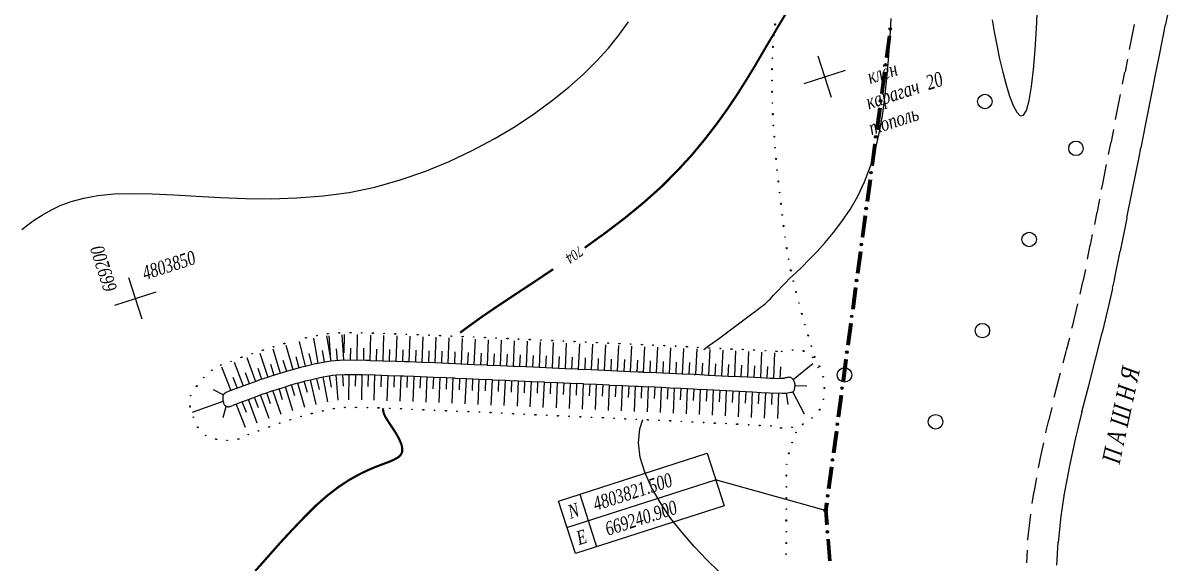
# Model space of a CAD drawing. Header units: millimetres. Extents: x 1353783 to 6492029790, y -7276956 to -512500.
# Drawn here: x 10019964 to 10035795, y -2839506 to -2832052 of the extents above; entities that cross this region are included whole.
import ezdxf

# ---------------------------------------------------------------- set-up
doc = ezdxf.new("R2010")
doc.units = ezdxf.units.MM
doc.linetypes.add('CONTI', pattern=[0])
doc.layers.get('0').update_dxf_attribs({"lineweight": 5})
for name, color, linetype in [('GOR_BUNKNOWN', 212, 'CONTI'), ('GORIZUNKNOWN', 32, 'CONTI'), ('NAD_MРАСТЕНИ', 94, 'CONTI'), ('NAD_MРЕЛЬЕФ', 7, 'CONTI'), ('PI_DTГРАНИЦЫ', 10, 'CONTI'), ('SETKR', 7, 'CONTI'), ('SIT_LГРАНИЦЫ', 10, 'CONTI'), ('SIT_LДОРОГИ', 250, 'CONTI'), ('SIT_LРЕЛЬЕФ', 7, 'CONTI'), ('ZAPSKРАСТЕНИ', 94, 'CONTI'), ('ГРАНИЦЫ', 7, 'CONTI'), ('РЕЛЬЕФ', 7, 'CONTI')]:
    doc.layers.add(name, color=color, linetype=linetype)
doc.styles.add('SHRFT', font='', dxfattribs={"width": 0.75})
doc.styles.get('SHRFT').set_extended_font_data('Times New Roman Cyr', italic=True)

# ---------------------------------------------------------------- blocks, each defined once
blk = doc.blocks.new('BL_333')
at = {"color": 0}
for p, q in [((0, -3), (0, 3)), ((-3, 0), (3, 0))]:
    blk.add_line(p, q, dxfattribs=at)
blk = doc.blocks.new('BL_2004')
at = {"color": 0}
blk.add_circle((0, 0), 1, dxfattribs=at)
blk = doc.blocks.new('оо')
at = {"layer": 'GOR_BUNKNOWN', "color": 9, "true_color": 0xc7c8ca, "const_width": 0.15}
for points in [[(223055.323, -3431812.502), (223056.683, -3431811.802), (223057.973, -3431811.072), (223059.163, -3431810.312), (223060.283, -3431809.542), (223061.313, -3431808.782), (223062.263, -3431808.032), (223063.123, -3431807.312), (223063.893, -3431806.652), (223064.573, -3431806.042), (223065.163, -3431805.512), (223067.503, -3431803.452)], [(223048.993, -3431814.892), (223050.623, -3431814.362), (223052.243, -3431813.792), (223053.813, -3431813.172), (223055.323, -3431812.502)], [(223040.663, -3431817.292), (223041.973, -3431816.902), (223043.393, -3431816.502), (223044.903, -3431816.082), (223046.473, -3431815.632)], [(223039.014, -3431817.838), (223039.523, -3431817.662), (223040.663, -3431817.292)], [(223020.503, -3431829.172), (223021.603, -3431828.522), (223022.713, -3431827.862), (223023.813, -3431827.242), (223024.883, -3431826.662), (223025.903, -3431826.142), (223026.873, -3431825.722), (223027.773, -3431825.402), (223028.603, -3431825.172), (223029.353, -3431825.022), (223030.033, -3431824.922), (223030.633, -3431824.872), (223031.163, -3431824.842), (223031.623, -3431824.822), (223032.003, -3431824.782), (223032.303, -3431824.722), (223032.523, -3431824.612), (223032.683, -3431824.452), (223032.763, -3431824.222), (223032.793, -3431823.962), (223032.773, -3431823.672), (223032.723, -3431823.352), (223032.653, -3431823.022), (223032.563, -3431822.692), (223032.473, -3431822.382), (223032.393, -3431822.082), (223032.323, -3431821.822), (223032.293, -3431821.592), (223032.293, -3431821.402), (223032.323, -3431821.242), (223032.353, -3431821.173)]]:
    blk.add_lwpolyline(points, dxfattribs=at)
at = {"layer": 'GORIZUNKNOWN', "color": 9, "true_color": 0xc7c8ca}
for points in [[(223012.363, -3431801.792), (223012.863, -3431801.622), (223013.413, -3431801.442), (223014.013, -3431801.282), (223014.673, -3431801.142), (223015.403, -3431801.042), (223016.213, -3431801.012), (223017.103, -3431801.042), (223018.093, -3431801.172), (223019.183, -3431801.412), (223020.383, -3431801.762), (223021.683, -3431802.212), (223023.083, -3431802.742), (223024.553, -3431803.312), (223026.103, -3431803.902), (223027.723, -3431804.482), (223029.403, -3431805.042), (223031.123, -3431805.542), (223032.883, -3431805.962), (223034.673, -3431806.282), (223036.483, -3431806.472), (223038.293, -3431806.542), (223040.103, -3431806.502), (223041.893, -3431806.362), (223043.643, -3431806.122), (223045.333, -3431805.812), (223046.973, -3431805.442), (223048.523, -3431805.002), (223049.993, -3431804.522), (223051.343, -3431804.002), (223052.583, -3431803.452), (223053.723, -3431802.872), (223054.763, -3431802.272), (223055.733, -3431801.642), (223056.643, -3431800.972)], [(223054.675, -3431824.083), (223055.063, -3431823.952), (223055.773, -3431823.732), (223058.483, -3431822.792), (223058.593, -3431822.752), (223058.723, -3431822.712), (223058.853, -3431822.672), (223058.993, -3431822.622), (223059.133, -3431822.582), (223059.273, -3431822.532), (223059.423, -3431822.472), (223059.563, -3431822.422), (223059.703, -3431822.362), (223059.843, -3431822.302), (223059.973, -3431822.242), (223060.103, -3431822.172), (223060.243, -3431822.092), (223060.403, -3431822.002), (223060.603, -3431821.892), (223060.833, -3431821.762), (223061.113, -3431821.612), (223061.443, -3431821.442), (223061.843, -3431821.232), (223062.323, -3431821.002), (223062.883, -3431820.722), (223063.513, -3431820.412), (223064.193, -3431820.052), (223064.923, -3431819.632), (223065.683, -3431819.152), (223066.463, -3431818.602), (223067.253, -3431817.972), (223068.033, -3431817.262), (223068.783, -3431816.462), (223069.513, -3431815.572), (223070.193, -3431814.582), (223070.823, -3431813.502), (223071.423, -3431812.362), (223071.983, -3431811.162), (223072.523, -3431809.942), (223073.033, -3431808.712), (223073.523, -3431807.492), (223073.993, -3431806.292)], [(223080.943, -3431815.192), (223081.333, -3431814.612), (223081.783, -3431813.742), (223082.273, -3431812.652), (223082.793, -3431811.392), (223083.323, -3431810.032), (223083.843, -3431808.612)], [(223080.593, -3431808.512), (223080.473, -3431809.362), (223080.363, -3431810.282), (223080.263, -3431811.232), (223080.183, -3431812.192), (223080.143, -3431813.092), (223080.133, -3431813.912), (223080.173, -3431814.602), (223080.263, -3431815.112), (223080.423, -3431815.412), (223080.643, -3431815.452), (223080.943, -3431815.192)], [(223051.003, -3431839.032), (223050.443, -3431837.972), (223049.893, -3431836.842), (223049.383, -3431835.662), (223048.943, -3431834.462), (223048.583, -3431833.252), (223048.323, -3431832.062), (223048.203, -3431830.912), (223048.223, -3431829.832), (223048.423, -3431828.842), (223048.803, -3431827.952), (223049.182, -3431827.405)]]:
    blk.add_lwpolyline(points, dxfattribs=at)
at = {"layer": 'PI_DTГРАНИЦЫ', "color": 9, "true_color": 0xc7c8ca}
blk.add_circle((223059.293, -3431837.232), 0.125, dxfattribs=at)
blk.add_point((223059.293, -3431837.232), dxfattribs=at)
at = {"layer": 'SIT_LГРАНИЦЫ', "color": 9, "true_color": 0xc7c8ca}
for p, q in [((223073.413, -3431807.382), (223072.763, -3431808.742)), ((223073.453, -3431807.402), (223072.803, -3431808.752)), ((223073.493, -3431807.422), (223072.843, -3431808.772)), ((223073.533, -3431807.442), (223072.893, -3431808.792)), ((223073.573, -3431807.462), (223072.933, -3431808.812)), ((223072.333, -3431809.642), (223071.693, -3431810.992)), ((223072.373, -3431809.662), (223071.733, -3431811.012)), ((223072.413, -3431809.682), (223071.773, -3431811.032)), ((223072.463, -3431809.702), (223071.813, -3431811.052)), ((223072.503, -3431809.722), (223071.853, -3431811.072)), ((223071.263, -3431811.902), (223070.613, -3431813.262)), ((223071.303, -3431811.922), (223070.653, -3431813.272)), ((223071.343, -3431811.942), (223070.693, -3431813.292)), ((223071.383, -3431811.962), (223070.743, -3431813.312)), ((223071.423, -3431811.982), (223070.783, -3431813.332)), ((223070.183, -3431814.162), (223069.543, -3431815.512)), ((223070.223, -3431814.182), (223069.583, -3431815.532)), ((223070.263, -3431814.202), (223069.623, -3431815.552)), ((223070.313, -3431814.222), (223069.663, -3431815.572)), ((223070.353, -3431814.242), (223069.703, -3431815.592)), ((223069.113, -3431816.412), (223068.463, -3431817.772)), ((223069.153, -3431816.432), (223068.503, -3431817.782)), ((223069.193, -3431816.452), (223068.543, -3431817.802)), ((223069.233, -3431816.472), (223068.593, -3431817.822)), ((223069.273, -3431816.492), (223068.633, -3431817.842)), ((223068.033, -3431818.672), (223067.393, -3431820.022)), ((223068.073, -3431818.692), (223067.433, -3431820.042)), ((223068.113, -3431818.712), (223067.473, -3431820.062)), ((223068.163, -3431818.732), (223067.513, -3431820.082)), ((223068.203, -3431818.752), (223067.553, -3431820.102)), ((223066.963, -3431820.932), (223066.313, -3431822.292)), ((223067.003, -3431820.952), (223066.353, -3431822.302)), ((223067.043, -3431820.972), (223066.393, -3431822.322)), ((223067.083, -3431820.992), (223066.443, -3431822.342)), ((223067.123, -3431821.012), (223066.483, -3431822.362)), ((223065.883, -3431823.192), (223065.243, -3431824.542)), ((223065.923, -3431823.212), (223065.283, -3431824.562)), ((223065.963, -3431823.232), (223065.323, -3431824.582)), ((223066.013, -3431823.252), (223065.363, -3431824.602)), ((223066.053, -3431823.272), (223065.403, -3431824.622)), ((223064.813, -3431825.442), (223064.163, -3431826.802)), ((223064.853, -3431825.462), (223064.203, -3431826.812)), ((223064.893, -3431825.482), (223064.243, -3431826.832)), ((223064.933, -3431825.502), (223064.293, -3431826.852)), ((223064.973, -3431825.522), (223064.333, -3431826.872)), ((223063.733, -3431827.702), (223063.093, -3431829.052)), ((223063.773, -3431827.722), (223063.133, -3431829.072)), ((223063.813, -3431827.742), (223063.173, -3431829.092)), ((223063.863, -3431827.762), (223063.213, -3431829.112)), ((223063.903, -3431827.782), (223063.253, -3431829.132)), ((223062.663, -3431829.962), (223062.013, -3431831.322)), ((223062.703, -3431829.982), (223062.053, -3431831.332)), ((223062.743, -3431830.002), (223062.093, -3431831.352)), ((223062.783, -3431830.022), (223062.143, -3431831.372)), ((223062.823, -3431830.042), (223062.183, -3431831.392)), ((223061.583, -3431832.222), (223060.943, -3431833.572)), ((223061.623, -3431832.242), (223060.983, -3431833.592)), ((223061.663, -3431832.262), (223061.023, -3431833.612)), ((223061.713, -3431832.282), (223061.063, -3431833.632)), ((223061.753, -3431832.302), (223061.103, -3431833.652)), ((223060.513, -3431834.472), (223059.863, -3431835.832)), ((223060.553, -3431834.492), (223059.903, -3431835.842)), ((223060.593, -3431834.512), (223059.943, -3431835.862)), ((223060.633, -3431834.532), (223059.993, -3431835.882)), ((223060.673, -3431834.552), (223060.033, -3431835.902)), ((223059.433, -3431836.732), (223059.213, -3431837.202)), ((223059.213, -3431837.202), (223058.983, -3431838.172)), ((223059.253, -3431837.222), (223059.023, -3431838.182)), ((223059.293, -3431837.232), (223059.063, -3431838.192)), ((223059.343, -3431837.252), (223059.113, -3431838.202)), ((223059.383, -3431837.262), (223059.153, -3431838.212)), ((223059.473, -3431836.752), (223059.253, -3431837.222)), ((223059.513, -3431836.772), (223059.293, -3431837.232)), ((223059.563, -3431836.792), (223059.343, -3431837.252)), ((223059.603, -3431836.812), (223059.383, -3431837.262)), ((223058.753, -3431839.152), (223058.413, -3431840.612)), ((223058.803, -3431839.162), (223058.453, -3431840.622)), ((223058.843, -3431839.172), (223058.493, -3431840.632)), ((223058.883, -3431839.182), (223058.543, -3431840.642)), ((223058.933, -3431839.192), (223058.583, -3431840.652))]:
    blk.add_line(p, q, dxfattribs=at)
for centre, radius in [((223073.703, -3431806.972), 0.09), ((223073.703, -3431806.972), 0.04), ((223072.633, -3431809.232), 0.09), ((223072.633, -3431809.232), 0.04), ((223071.553, -3431811.482), 0.09), ((223071.553, -3431811.482), 0.04), ((223070.483, -3431813.752), 0.09), ((223070.483, -3431813.752), 0.04), ((223069.403, -3431816.002), 0.09), ((223069.403, -3431816.002), 0.04), ((223068.333, -3431818.262), 0.09), ((223068.333, -3431818.262), 0.04), ((223067.253, -3431820.512), 0.09), ((223067.253, -3431820.512), 0.04), ((223066.183, -3431822.782), 0.09), ((223066.183, -3431822.782), 0.04), ((223065.103, -3431825.032), 0.09), ((223065.103, -3431825.032), 0.04), ((223064.033, -3431827.292), 0.09), ((223064.033, -3431827.292), 0.04), ((223062.953, -3431829.542), 0.09), ((223062.953, -3431829.542), 0.04), ((223061.883, -3431831.812), 0.09), ((223061.883, -3431831.812), 0.04), ((223060.803, -3431834.062), 0.09), ((223060.803, -3431834.062), 0.04), ((223059.733, -3431836.322), 0.09), ((223059.733, -3431836.322), 0.04), ((223058.953, -3431838.682), 0.09), ((223058.953, -3431838.682), 0.04)]:
    blk.add_circle(centre, radius, dxfattribs=at)
at = {"layer": 'SIT_LДОРОГИ', "color": 9, "true_color": 0xc7c8ca}
for p, q in [((223089.003, -3431813.362), (223089.863, -3431811.832)), ((223091.913, -3431812.492), (223092.473, -3431811.492)), ((223090.783, -3431814.482), (223091.903, -3431812.492)), ((223088.663, -3431813.972), (223088.233, -3431814.742)), ((223090.073, -3431815.762), (223090.783, -3431814.482)), ((223087.813, -3431815.512), (223088.223, -3431814.752)), ((223086.663, -3431817.572), (223087.463, -3431816.132)), ((223089.643, -3431816.532), (223090.063, -3431815.782)), ((223088.503, -3431818.592), (223089.653, -3431816.532)), ((223086.613, -3431817.672), (223086.663, -3431817.572)), ((223086.273, -3431818.282), (223085.843, -3431819.052)), ((223085.523, -3431819.632), (223085.833, -3431819.062)), ((223087.693, -3431820.072), (223088.503, -3431818.602)), ((223085.403, -3431819.832), (223085.513, -3431819.632)), ((223087.363, -3431820.652), (223087.673, -3431820.082)), ((223084.403, -3431821.632), (223085.063, -3431820.442)), ((223086.243, -3431822.652), (223087.363, -3431820.652)), ((223084.213, -3431821.972), (223084.403, -3431821.632)), ((223083.873, -3431822.582), (223083.443, -3431823.352)), ((223085.283, -3431824.372), (223086.243, -3431822.652)), ((223083.023, -3431824.132), (223083.333, -3431823.572)), ((223083.333, -3431823.572), (223083.443, -3431823.372)), ((223082.303, -3431825.402), (223082.673, -3431824.742)), ((223084.143, -3431826.432), (223085.173, -3431824.602)), ((223085.173, -3431824.602), (223085.283, -3431824.392)), ((223081.813, -3431826.262), (223082.293, -3431825.392)), ((223083.173, -3431828.132), (223084.133, -3431826.422)), ((223081.353, -3431827.092), (223081.043, -3431827.632)), ((223081.463, -3431826.882), (223081.353, -3431827.082)), ((223080.593, -3431828.402), (223081.033, -3431827.642)), ((223082.223, -3431829.772), (223082.853, -3431828.712)), ((223082.853, -3431828.692), (223083.183, -3431828.132)), ((223079.453, -3431830.282), (223080.243, -3431828.982)), ((223079.333, -3431830.472), (223079.453, -3431830.282)), ((223081.243, -3431831.392), (223082.223, -3431829.772)), ((223078.963, -3431831.072), (223078.493, -3431831.812)), ((223078.023, -3431832.552), (223078.453, -3431831.872)), ((223078.453, -3431831.872), (223078.483, -3431831.822)), ((223080.283, -3431832.932), (223081.243, -3431831.382)), ((223076.713, -3431834.632), (223077.453, -3431833.462)), ((223077.453, -3431833.462), (223077.653, -3431833.152)), ((223079.233, -3431834.582), (223080.233, -3431832.992)), ((223080.233, -3431832.992), (223080.273, -3431832.932)), ((223078.233, -3431836.162), (223079.233, -3431834.582)), ((223076.343, -3431835.252), (223075.883, -3431836.002)), ((223075.413, -3431836.782), (223075.473, -3431836.672)), ((223075.473, -3431836.672), (223075.873, -3431836.012)), ((223077.683, -3431837.092), (223078.243, -3431836.172)), ((223074.523, -3431838.312), (223075.063, -3431837.392)), ((223077.283, -3431837.752), (223077.673, -3431837.112)), ((223074.183, -3431838.932), (223074.523, -3431838.312)), ((223076.353, -3431839.352), (223077.283, -3431837.752)), ((223073.853, -3431839.542), (223073.603, -3431839.982)), ((223075.473, -3431840.962), (223076.353, -3431839.352)), ((223073.023, -3431841.152), (223073.413, -3431840.372)), ((223073.603, -3431839.982), (223073.413, -3431840.362)), ((223074.663, -3431842.592), (223075.293, -3431841.312)), ((223075.303, -3431841.292), (223075.473, -3431840.962)), ((223071.983, -3431843.422), (223072.703, -3431841.822)), ((223073.923, -3431844.252), (223074.663, -3431842.592)), ((223071.963, -3431843.452), (223071.973, -3431843.422)), ((223071.703, -3431844.102), (223071.383, -3431844.922)), ((223073.333, -3431845.702), (223073.913, -3431844.242))]:
    blk.add_line(p, q, dxfattribs=at)
at = {"layer": 'SIT_LРЕЛЬЕФ', "color": 9, "true_color": 0xc7c8ca}
for p, q in [((223022.603, -3431815.042), (223022.723, -3431816.792)), ((223023.543, -3431815.002), (223023.623, -3431816.752)), ((223024.463, -3431814.962), (223024.523, -3431816.712)), ((223025.403, -3431814.942), (223025.423, -3431816.692)), ((223026.343, -3431814.952), (223026.323, -3431816.702)), ((223027.283, -3431814.972), (223027.223, -3431816.722)), ((223028.243, -3431815.022), (223028.113, -3431816.762)), ((223029.263, -3431815.102), (223029.013, -3431816.832)), ((223030.153, -3431815.232), (223029.903, -3431816.962)), ((223030.313, -3431815.262), (223029.993, -3431816.572)), ((223023.133, -3431815.972), (223023.173, -3431816.772)), ((223024.043, -3431815.922), (223024.073, -3431816.722)), ((223024.963, -3431815.902), (223024.973, -3431816.702)), ((223025.883, -3431815.892), (223025.873, -3431816.692)), ((223026.783, -3431815.902), (223026.773, -3431816.702)), ((223027.703, -3431815.942), (223027.673, -3431816.742)), ((223028.623, -3431816.002), (223028.563, -3431816.792)), ((223029.573, -3431816.102), (223029.463, -3431816.892)), ((223031.183, -3431815.472), (223030.773, -3431817.172)), ((223031.343, -3431815.502), (223030.933, -3431816.712)), ((223032.203, -3431815.782), (223031.643, -3431817.442)), ((223033.073, -3431816.102), (223032.483, -3431817.752)), ((223021.573, -3431816.352), (223022.133, -3431816.922)), ((223022.103, -3431816.952), (223022.073, -3431816.992)), ((223022.133, -3431816.922), (223022.103, -3431816.952)), ((223022.183, -3431816.892), (223022.133, -3431816.922)), ((223022.233, -3431816.862), (223022.183, -3431816.892)), ((223022.293, -3431816.842), (223022.233, -3431816.862)), ((223022.353, -3431816.832), (223022.293, -3431816.842)), ((223022.413, -3431816.812), (223022.353, -3431816.832)), ((223022.463, -3431816.802), (223022.413, -3431816.812)), ((223022.513, -3431816.802), (223022.463, -3431816.802)), ((223022.723, -3431816.792), (223022.513, -3431816.802)), ((223022.723, -3431816.792), (223022.873, -3431816.782)), ((223022.873, -3431816.782), (223023.313, -3431816.762)), ((223023.313, -3431816.762), (223023.623, -3431816.752)), ((223023.623, -3431816.752), (223023.963, -3431816.732)), ((223023.963, -3431816.732), (223024.523, -3431816.712)), ((223024.523, -3431816.712), (223024.803, -3431816.702)), ((223024.803, -3431816.702), (223025.423, -3431816.692)), ((223025.423, -3431816.692), (223025.763, -3431816.692)), ((223025.763, -3431816.692), (223026.323, -3431816.702)), ((223026.323, -3431816.702), (223026.803, -3431816.712)), ((223026.803, -3431816.702), (223027.223, -3431816.712)), ((223027.223, -3431816.722), (223027.883, -3431816.742)), ((223027.883, -3431816.742), (223028.123, -3431816.762)), ((223028.113, -3431816.762), (223028.933, -3431816.822)), ((223028.933, -3431816.832), (223029.013, -3431816.842)), ((223029.013, -3431816.832), (223029.903, -3431816.962)), ((223029.903, -3431816.962), (223029.923, -3431816.962)), ((223029.923, -3431816.962), (223030.783, -3431817.172)), ((223030.523, -3431816.292), (223030.343, -3431817.062)), ((223031.463, -3431816.542), (223031.213, -3431817.302)), ((223032.323, -3431816.822), (223032.073, -3431817.582)), ((223033.923, -3431816.402), (223033.333, -3431818.052)), ((223034.773, -3431816.712), (223034.183, -3431818.362)), ((223019.733, -3431817.404), (223021.993, -3431817.342)), ((223021.643, -3431818.412), (223022.083, -3431817.742)), ((223021.973, -3431817.402), (223021.963, -3431817.462)), ((223021.963, -3431817.462), (223021.963, -3431817.522)), ((223021.963, -3431817.522), (223021.963, -3431817.552)), ((223021.963, -3431817.552), (223021.973, -3431817.582)), ((223021.973, -3431817.582), (223021.983, -3431817.612)), ((223021.993, -3431817.252), (223021.983, -3431817.342)), ((223021.993, -3431817.342), (223021.983, -3431817.402)), ((223021.983, -3431817.612), (223022.003, -3431817.642)), ((223022.013, -3431817.182), (223021.993, -3431817.252)), ((223022.003, -3431817.642), (223022.023, -3431817.672)), ((223022.033, -3431817.112), (223022.013, -3431817.182)), ((223022.023, -3431817.672), (223022.043, -3431817.702)), ((223022.053, -3431817.042), (223022.033, -3431817.112)), ((223022.043, -3431817.702), (223022.073, -3431817.732)), ((223022.073, -3431816.992), (223022.053, -3431817.042)), ((223022.073, -3431817.732), (223022.103, -3431817.752)), ((223022.103, -3431817.752), (223022.133, -3431817.772)), ((223023.353, -3431817.762), (223023.683, -3431817.752)), ((223023.683, -3431817.752), (223024.003, -3431817.742)), ((223023.763, -3431819.502), (223023.683, -3431817.752)), ((223024.003, -3431817.732), (223024.583, -3431817.712)), ((223024.163, -3431818.522), (223024.133, -3431817.722)), ((223024.583, -3431817.702), (223024.823, -3431817.692)), ((223024.643, -3431819.452), (223024.583, -3431817.702)), ((223024.823, -3431817.702), (223025.483, -3431817.692)), ((223025.043, -3431818.502), (223025.033, -3431817.702)), ((223025.483, -3431817.692), (223025.763, -3431817.692)), ((223025.503, -3431819.442), (223025.483, -3431817.692)), ((223025.763, -3431817.692), (223026.383, -3431817.702)), ((223025.923, -3431818.492), (223025.933, -3431817.692)), ((223026.363, -3431819.452), (223026.383, -3431817.702)), ((223026.383, -3431817.702), (223026.783, -3431817.702)), ((223026.783, -3431817.692), (223027.283, -3431817.712)), ((223026.803, -3431818.502), (223026.833, -3431817.702)), ((223027.213, -3431819.472), (223027.283, -3431817.722)), ((223027.283, -3431817.722), (223027.823, -3431817.742)), ((223027.703, -3431818.542), (223027.733, -3431817.742)), ((223027.823, -3431817.742), (223028.183, -3431817.772)), ((223030.773, -3431817.172), (223030.803, -3431817.182)), ((223030.803, -3431817.172), (223031.633, -3431817.452)), ((223031.643, -3431817.442), (223032.233, -3431817.642)), ((223032.233, -3431817.652), (223032.493, -3431817.742)), ((223032.483, -3431817.752), (223033.333, -3431818.052)), ((223033.173, -3431817.152), (223032.903, -3431817.902)), ((223034.023, -3431817.452), (223033.753, -3431818.202)), ((223035.633, -3431817.012), (223035.033, -3431818.652)), ((223036.473, -3431817.322), (223035.873, -3431818.962)), ((223037.323, -3431817.632), (223036.723, -3431819.272)), ((223022.133, -3431817.772), (223022.163, -3431817.792)), ((223022.163, -3431817.792), (223022.193, -3431817.802)), ((223022.193, -3431817.802), (223022.223, -3431817.812)), ((223022.223, -3431817.812), (223022.273, -3431817.812)), ((223022.273, -3431817.812), (223022.333, -3431817.822)), ((223022.333, -3431817.822), (223022.393, -3431817.822)), ((223022.393, -3431817.822), (223022.453, -3431817.812)), ((223022.453, -3431817.812), (223022.513, -3431817.812)), ((223022.523, -3431817.812), (223022.563, -3431817.812)), ((223022.563, -3431817.812), (223022.603, -3431817.802)), ((223022.603, -3431817.802), (223022.633, -3431817.802)), ((223022.633, -3431817.802), (223022.933, -3431817.782)), ((223022.903, -3431819.542), (223022.783, -3431817.792)), ((223022.933, -3431817.782), (223023.353, -3431817.762)), ((223023.273, -3431818.572), (223023.233, -3431817.772)), ((223028.033, -3431819.512), (223028.173, -3431817.772)), ((223028.173, -3431817.772), (223028.833, -3431817.822)), ((223028.563, -3431818.602), (223028.623, -3431817.812)), ((223028.833, -3431817.822), (223029.073, -3431817.852)), ((223028.843, -3431819.582), (223029.073, -3431817.852)), ((223029.073, -3431817.852), (223029.743, -3431817.942)), ((223029.413, -3431818.702), (223029.523, -3431817.912)), ((223029.563, -3431819.702), (223029.973, -3431818.002)), ((223029.743, -3431817.942), (223029.963, -3431817.992)), ((223029.973, -3431818.002), (223030.523, -3431818.132)), ((223030.223, -3431818.882), (223030.413, -3431818.112)), ((223030.283, -3431819.902), (223030.833, -3431818.242)), ((223030.523, -3431818.132), (223030.823, -3431818.232)), ((223030.833, -3431818.242), (223031.683, -3431818.522)), ((223031.013, -3431819.142), (223031.263, -3431818.382)), ((223031.133, -3431820.182), (223031.683, -3431818.522)), ((223031.683, -3431818.522), (223031.913, -3431818.602)), ((223033.333, -3431818.052), (223034.183, -3431818.352)), ((223034.183, -3431818.362), (223034.743, -3431818.562)), ((223034.873, -3431817.762), (223034.603, -3431818.512)), ((223035.733, -3431818.052), (223035.453, -3431818.812)), ((223036.573, -3431818.362), (223036.293, -3431819.122)), ((223038.163, -3431817.942), (223037.563, -3431819.582)), ((223039.023, -3431818.262), (223038.413, -3431819.902)), ((223031.833, -3431819.422), (223032.103, -3431818.662)), ((223031.913, -3431818.592), (223032.533, -3431818.822)), ((223031.933, -3431820.462), (223032.523, -3431818.812)), ((223032.523, -3431818.812), (223033.373, -3431819.122)), ((223032.673, -3431819.722), (223032.943, -3431818.962)), ((223032.783, -3431820.772), (223033.373, -3431819.122)), ((223033.373, -3431819.122), (223034.223, -3431819.432)), ((223033.523, -3431820.032), (223033.793, -3431819.272)), ((223034.743, -3431818.552), (223035.023, -3431818.652)), ((223035.033, -3431818.652), (223035.873, -3431818.962)), ((223035.873, -3431818.962), (223036.713, -3431819.272)), ((223036.723, -3431819.272), (223037.563, -3431819.582)), ((223037.423, -3431818.672), (223037.143, -3431819.432)), ((223038.263, -3431818.982), (223037.983, -3431819.742)), ((223039.113, -3431819.312), (223038.833, -3431820.062)), ((223039.863, -3431818.572), (223039.253, -3431820.212)), ((223040.713, -3431818.892), (223040.103, -3431820.532)), ((223041.553, -3431819.202), (223040.943, -3431820.842)), ((223033.633, -3431821.072), (223034.223, -3431819.422)), ((223034.223, -3431819.422), (223034.403, -3431819.492)), ((223034.373, -3431820.332), (223034.643, -3431819.582)), ((223034.403, -3431819.492), (223035.063, -3431819.732)), ((223034.473, -3431821.372), (223035.073, -3431819.732)), ((223035.073, -3431819.732), (223035.913, -3431820.042)), ((223035.223, -3431820.642), (223035.493, -3431819.892)), ((223035.313, -3431821.682), (223035.913, -3431820.042)), ((223035.913, -3431820.042), (223036.753, -3431820.352)), ((223037.563, -3431819.582), (223038.063, -3431819.772)), ((223038.063, -3431819.772), (223038.403, -3431819.902)), ((223038.413, -3431819.902), (223039.253, -3431820.212)), ((223039.953, -3431819.622), (223039.673, -3431820.372)), ((223040.803, -3431819.942), (223040.523, -3431820.692)), ((223042.403, -3431819.512), (223041.793, -3431821.152)), ((223043.243, -3431819.822), (223042.633, -3431821.462)), ((223036.063, -3431820.952), (223036.333, -3431820.202)), ((223036.163, -3431821.992), (223036.763, -3431820.352)), ((223036.763, -3431820.352), (223037.603, -3431820.662)), ((223036.913, -3431821.262), (223037.183, -3431820.512)), ((223037.003, -3431822.302), (223037.603, -3431820.662)), ((223037.603, -3431820.662), (223037.723, -3431820.702)), ((223037.723, -3431820.712), (223038.443, -3431820.982)), ((223037.753, -3431821.582), (223038.023, -3431820.832)), ((223039.253, -3431820.212), (223040.093, -3431820.522)), ((223040.103, -3431820.532), (223040.943, -3431820.842)), ((223040.943, -3431820.842), (223041.783, -3431821.152)), ((223041.643, -3431820.252), (223041.363, -3431821.002)), ((223042.483, -3431820.552), (223042.203, -3431821.302)), ((223043.333, -3431820.872), (223043.053, -3431821.622)), ((223044.083, -3431820.132), (223043.473, -3431821.772)), ((223044.923, -3431820.452), (223044.313, -3431822.092)), ((223045.773, -3431820.762), (223045.163, -3431822.402)), ((223037.843, -3431822.622), (223038.453, -3431820.982)), ((223038.453, -3431820.982), (223039.293, -3431821.292)), ((223038.603, -3431821.892), (223038.873, -3431821.142)), ((223038.683, -3431822.932), (223039.293, -3431821.292)), ((223039.293, -3431821.292), (223040.133, -3431821.602)), ((223039.443, -3431822.202), (223039.713, -3431821.452)), ((223039.533, -3431823.252), (223040.143, -3431821.612)), ((223040.143, -3431821.612), (223040.983, -3431821.922)), ((223041.793, -3431821.152), (223041.883, -3431821.182)), ((223041.883, -3431821.182), (223042.623, -3431821.452)), ((223042.633, -3431821.462), (223043.473, -3431821.772)), ((223044.173, -3431821.182), (223043.893, -3431821.932)), ((223045.013, -3431821.502), (223044.733, -3431822.252)), ((223046.623, -3431821.082), (223046.013, -3431822.722)), ((223047.463, -3431821.392), (223046.853, -3431823.032)), ((223048.303, -3431821.712), (223047.693, -3431823.352)), ((223040.293, -3431822.522), (223040.563, -3431821.772)), ((223040.373, -3431823.562), (223040.983, -3431821.922)), ((223040.983, -3431821.922), (223041.543, -3431822.132)), ((223041.133, -3431822.832), (223041.403, -3431822.082)), ((223041.223, -3431823.872), (223041.833, -3431822.232)), ((223041.543, -3431822.122), (223041.823, -3431822.222)), ((223041.833, -3431822.232), (223042.673, -3431822.542)), ((223041.973, -3431823.142), (223042.253, -3431822.392)), ((223043.473, -3431821.772), (223044.313, -3431822.082)), ((223044.313, -3431822.092), (223045.153, -3431822.402)), ((223045.163, -3431822.402), (223045.933, -3431822.682)), ((223045.863, -3431821.812), (223045.583, -3431822.562)), ((223046.713, -3431822.132), (223046.433, -3431822.882)), ((223047.553, -3431822.442), (223047.273, -3431823.192)), ((223049.153, -3431822.022), (223048.543, -3431823.662)), ((223049.993, -3431822.342), (223049.383, -3431823.982)), ((223042.063, -3431824.182), (223042.673, -3431822.542)), ((223042.673, -3431822.542), (223043.513, -3431822.852)), ((223042.813, -3431823.452), (223043.093, -3431822.702)), ((223042.903, -3431824.502), (223043.513, -3431822.862)), ((223043.513, -3431822.862), (223044.353, -3431823.172)), ((223043.653, -3431823.772), (223043.933, -3431823.022)), ((223043.753, -3431824.812), (223044.363, -3431823.172)), ((223044.363, -3431823.172), (223045.203, -3431823.482)), ((223045.933, -3431822.682), (223046.003, -3431822.712)), ((223046.013, -3431822.722), (223046.853, -3431823.032)), ((223046.853, -3431823.032), (223047.693, -3431823.342)), ((223048.393, -3431822.762), (223048.113, -3431823.512)), ((223049.243, -3431823.072), (223048.963, -3431823.822)), ((223050.833, -3431822.652), (223050.223, -3431824.292)), ((223051.673, -3431822.962), (223051.063, -3431824.602)), ((223052.513, -3431823.282), (223051.903, -3431824.922)), ((223044.503, -3431824.082), (223044.783, -3431823.332)), ((223044.593, -3431825.132), (223045.203, -3431823.492)), ((223045.203, -3431823.492), (223045.593, -3431823.632)), ((223045.343, -3431824.392), (223045.623, -3431823.642)), ((223045.443, -3431825.442), (223046.053, -3431823.802)), ((223045.593, -3431823.622), (223046.043, -3431823.792)), ((223046.053, -3431823.802), (223046.893, -3431824.112)), ((223046.193, -3431824.712), (223046.473, -3431823.962)), ((223047.693, -3431823.352), (223048.533, -3431823.662)), ((223048.543, -3431823.662), (223049.383, -3431823.972)), ((223049.383, -3431823.982), (223049.903, -3431824.172)), ((223050.083, -3431823.392), (223049.803, -3431824.142)), ((223050.923, -3431823.702), (223050.643, -3431824.452)), ((223051.763, -3431824.012), (223051.483, -3431824.762)), ((223053.363, -3431823.592), (223052.753, -3431825.232)), ((223054.223, -3431823.902), (223053.603, -3431825.542)), ((223046.283, -3431825.752), (223046.893, -3431824.112)), ((223046.893, -3431824.112), (223047.733, -3431824.422)), ((223047.033, -3431825.022), (223047.313, -3431824.272)), ((223047.123, -3431826.072), (223047.733, -3431824.432)), ((223047.733, -3431824.432), (223048.573, -3431824.742)), ((223047.873, -3431825.342), (223048.153, -3431824.592)), ((223047.973, -3431826.382), (223048.583, -3431824.742)), ((223048.583, -3431824.742), (223049.423, -3431825.052)), ((223049.903, -3431824.172), (223050.213, -3431824.282)), ((223050.223, -3431824.292), (223051.063, -3431824.602)), ((223051.063, -3431824.602), (223051.903, -3431824.912)), ((223052.603, -3431824.332), (223052.323, -3431825.082)), ((223053.453, -3431824.642), (223053.173, -3431825.392)), ((223055.063, -3431824.222), (223054.443, -3431825.862)), ((223055.903, -3431824.542), (223055.283, -3431826.182)), ((223056.743, -3431824.852), (223056.123, -3431826.492)), ((223048.723, -3431825.652), (223049.003, -3431824.902)), ((223048.813, -3431826.702), (223049.423, -3431825.062)), ((223049.423, -3431825.062), (223049.563, -3431825.112)), ((223049.553, -3431825.962), (223049.833, -3431825.212)), ((223049.563, -3431825.112), (223050.253, -3431825.372)), ((223049.653, -3431827.002), (223050.263, -3431825.362)), ((223050.263, -3431825.362), (223051.103, -3431825.682)), ((223050.403, -3431826.272), (223050.683, -3431825.522)), ((223051.903, -3431824.922), (223052.743, -3431825.232)), ((223052.753, -3431825.232), (223053.523, -3431825.512)), ((223053.523, -3431825.522), (223053.593, -3431825.552)), ((223053.603, -3431825.542), (223054.443, -3431825.862)), ((223054.303, -3431824.952), (223054.023, -3431825.702)), ((223055.143, -3431825.272), (223054.863, -3431826.022)), ((223055.983, -3431825.592), (223055.703, -3431826.342)), ((223057.583, -3431825.172), (223056.963, -3431826.812)), ((223058.423, -3431825.492), (223057.803, -3431827.132)), ((223050.493, -3431827.322), (223051.103, -3431825.682)), ((223051.103, -3431825.682), (223051.943, -3431826.002)), ((223051.243, -3431826.592), (223051.523, -3431825.842)), ((223051.333, -3431827.632), (223051.943, -3431825.992)), ((223051.943, -3431825.992), (223052.783, -3431826.312)), ((223052.083, -3431826.902), (223052.363, -3431826.152)), ((223052.173, -3431827.952), (223052.783, -3431826.312)), ((223052.783, -3431826.312), (223053.163, -3431826.462)), ((223054.443, -3431825.862), (223055.283, -3431826.182)), ((223055.283, -3431826.182), (223056.123, -3431826.502)), ((223056.823, -3431825.902), (223056.543, -3431826.652)), ((223057.663, -3431826.222), (223057.383, -3431826.972)), ((223059.263, -3431825.802), (223058.653, -3431827.442)), ((223052.923, -3431827.232), (223053.203, -3431826.482)), ((223053.013, -3431828.272), (223053.633, -3431826.632)), ((223053.163, -3431826.462), (223053.623, -3431826.642)), ((223053.633, -3431826.632), (223054.473, -3431826.952)), ((223053.773, -3431827.542), (223054.053, -3431826.792)), ((223053.853, -3431828.592), (223054.473, -3431826.952)), ((223054.473, -3431826.952), (223055.313, -3431827.272)), ((223054.613, -3431827.862), (223054.893, -3431827.112)), ((223056.123, -3431826.492), (223056.453, -3431826.622)), ((223056.453, -3431826.622), (223056.963, -3431826.812)), ((223056.963, -3431826.812), (223057.803, -3431827.132)), ((223057.803, -3431827.132), (223058.433, -3431827.372)), ((223058.503, -3431826.542), (223058.223, -3431827.292)), ((223059.353, -3431826.852), (223059.073, -3431827.602)), ((223054.693, -3431828.912), (223055.313, -3431827.272)), ((223055.313, -3431827.272), (223056.093, -3431827.572)), ((223055.453, -3431828.182), (223055.733, -3431827.432)), ((223055.533, -3431829.232), (223056.153, -3431827.592)), ((223056.093, -3431827.572), (223056.153, -3431827.592)), ((223056.153, -3431827.592), (223056.993, -3431827.912)), ((223056.293, -3431828.502), (223056.573, -3431827.752)), ((223056.373, -3431829.552), (223056.993, -3431827.912)), ((223056.993, -3431827.912), (223057.833, -3431828.232)), ((223058.433, -3431827.372), (223058.643, -3431827.452)), ((223058.653, -3431827.442), (223059.153, -3431827.632)), ((223059.323, -3431827.672), (223059.153, -3431827.632)), ((223059.373, -3431827.672), (223059.323, -3431827.672)), ((223059.433, -3431827.672), (223059.373, -3431827.672)), ((223059.503, -3431827.682), (223059.433, -3431827.672)), ((223059.573, -3431827.692), (223059.503, -3431827.682)), ((223059.643, -3431827.712), (223059.573, -3431827.692)), ((223059.713, -3431827.722), (223059.643, -3431827.712)), ((223059.763, -3431827.742), (223059.713, -3431827.722)), ((223059.803, -3431827.772), (223059.763, -3431827.742)), ((223059.833, -3431827.802), (223059.803, -3431827.772)), ((223059.863, -3431827.842), (223059.833, -3431827.802)), ((223059.893, -3431827.882), (223059.863, -3431827.842)), ((223059.913, -3431827.932), (223059.893, -3431827.882)), ((223059.923, -3431827.972), (223059.913, -3431827.932)), ((223061.543, -3431827.322), (223059.923, -3431827.972)), ((223059.933, -3431828.032), (223059.923, -3431827.982)), ((223059.943, -3431827.982), (223059.933, -3431827.962)), ((223059.953, -3431828.092), (223059.943, -3431828.032)), ((223057.133, -3431828.822), (223057.413, -3431828.072)), ((223057.223, -3431829.872), (223057.843, -3431828.232)), ((223057.843, -3431828.232), (223058.073, -3431828.322)), ((223057.993, -3431829.132), (223058.258, -3431828.388)), ((223058.073, -3431828.322), (223058.913, -3431828.622)), ((223058.083, -3431830.172), (223058.681, -3431828.539)), ((223058.913, -3431828.622), (223059.023, -3431828.652)), ((223059.023, -3431828.652), (223059.143, -3431828.682)), ((223059.073, -3431829.482), (223059.193, -3431828.692)), ((223059.143, -3431828.682), (223059.273, -3431828.702)), ((223059.273, -3431828.702), (223059.393, -3431828.732)), ((223059.393, -3431828.732), (223059.503, -3431828.742)), ((223059.503, -3431828.742), (223059.593, -3431828.752)), ((223059.593, -3431828.752), (223059.643, -3431828.742)), ((223059.643, -3431828.742), (223059.703, -3431828.722)), ((223059.933, -3431830.472), (223059.643, -3431828.742)), ((223059.703, -3431828.722), (223059.743, -3431828.692)), ((223059.743, -3431828.692), (223059.783, -3431828.642)), ((223059.783, -3431828.642), (223059.823, -3431828.592)), ((223059.823, -3431828.592), (223059.853, -3431828.532)), ((223059.853, -3431828.532), (223059.883, -3431828.472)), ((223059.883, -3431828.472), (223059.913, -3431828.402)), ((223059.913, -3431828.402), (223059.933, -3431828.342)), ((223060.673, -3431828.662), (223059.913, -3431828.402)), ((223059.953, -3431828.192), (223059.943, -3431828.142)), ((223059.943, -3431828.282), (223059.953, -3431828.242)), ((223059.943, -3431828.342), (223059.953, -3431828.282)), ((223059.953, -3431828.142), (223059.953, -3431828.092)), ((223059.953, -3431828.242), (223059.973, -3431828.192))]:
    blk.add_line(p, q, dxfattribs=at)
for centre in [(223066.213, -3431804.262), (223066.233, -3431804.222), (223065.913, -3431804.952), (223065.603, -3431805.692), (223065.623, -3431805.642), (223065.333, -3431806.392), (223065.073, -3431807.142), (223065.083, -3431807.092), (223064.833, -3431807.852), (223064.603, -3431808.622), (223064.613, -3431808.572), (223064.393, -3431809.342), (223064.173, -3431810.112), (223064.193, -3431810.062), (223063.983, -3431810.842), (223063.803, -3431811.612), (223063.813, -3431811.572), (223063.623, -3431812.342), (223063.443, -3431813.122), (223063.463, -3431813.072), (223063.133, -3431814.592), (223063.283, -3431813.852), (223021.203, -3431815.372), (223021.893, -3431815.062), (223022.593, -3431814.912), (223023.343, -3431814.882), (223024.093, -3431814.842), (223024.143, -3431814.832), (223024.893, -3431814.822), (223025.643, -3431814.822), (223025.693, -3431814.822), (223026.443, -3431814.822), (223027.193, -3431814.832), (223027.243, -3431814.842), (223028.743, -3431814.922), (223028.783, -3431814.922), (223029.533, -3431815.002), (223030.273, -3431815.112), (223030.323, -3431815.122), (223031.053, -3431815.292), (223062.973, -3431815.382), (223063.123, -3431814.642), (223020.543, -3431815.802), (223020.583, -3431815.772), (223031.773, -3431815.512), (223031.823, -3431815.532), (223032.533, -3431815.772), (223033.233, -3431816.012), (223033.283, -3431816.032), (223062.813, -3431816.162), (223062.833, -3431816.112), (223019.693, -3431816.962), (223019.963, -3431816.282), (223033.993, -3431816.282), (223034.693, -3431816.542), (223034.743, -3431816.552), (223035.443, -3431816.812), (223062.673, -3431816.902), (223019.683, -3431817.012), (223019.683, -3431817.762), (223036.153, -3431817.072), (223036.203, -3431817.082), (223036.903, -3431817.342), (223037.613, -3431817.602), (223037.653, -3431817.622), (223062.523, -3431817.672), (223062.543, -3431817.632), (223019.763, -3431818.502), (223019.773, -3431818.542), (223038.353, -3431817.882), (223039.063, -3431818.142), (223039.113, -3431818.152), (223039.813, -3431818.412), (223062.393, -3431818.412), (223020.113, -3431819.212), (223040.523, -3431818.672), (223040.563, -3431818.692), (223041.263, -3431818.952), (223041.973, -3431819.212), (223042.023, -3431819.232), (223062.263, -3431819.212), (223062.273, -3431819.162), (223020.703, -3431819.672), (223020.743, -3431819.702), (223021.423, -3431819.992), (223022.163, -3431820.142), (223022.933, -3431820.062), (223023.683, -3431820.032), (223024.433, -3431819.992), (223024.483, -3431819.992), (223025.233, -3431819.972), (223025.983, -3431819.982), (223026.033, -3431819.972), (223026.783, -3431819.982), (223027.533, -3431820.012), (223027.583, -3431820.022), (223028.333, -3431820.072), (223042.713, -3431819.492), (223043.423, -3431819.752), (223043.473, -3431819.772), (223044.173, -3431820.032), (223062.163, -3431819.942), (223022.213, -3431820.152), (223029.073, -3431820.152), (223029.123, -3431820.162), (223029.853, -3431820.312), (223030.563, -3431820.542), (223030.613, -3431820.552), (223031.333, -3431820.802), (223044.883, -3431820.292), (223044.923, -3431820.312), (223045.623, -3431820.572), (223046.333, -3431820.832), (223046.373, -3431820.852), (223062.063, -3431820.692), (223062.063, -3431820.752), (223032.033, -3431821.052), (223032.083, -3431821.062), (223032.793, -3431821.322), (223033.493, -3431821.572), (223033.533, -3431821.592), (223047.073, -3431821.112), (223047.783, -3431821.372), (223047.823, -3431821.392), (223048.523, -3431821.652), (223062.003, -3431821.492), (223034.233, -3431821.862), (223034.943, -3431822.122), (223034.993, -3431822.132), (223035.693, -3431822.392), (223049.233, -3431821.912), (223049.283, -3431821.932), (223049.983, -3431822.192), (223050.693, -3431822.452), (223050.733, -3431822.472), (223061.953, -3431822.242), (223061.953, -3431822.282), (223036.403, -3431822.652), (223036.443, -3431822.672), (223037.143, -3431822.932), (223037.853, -3431823.192), (223037.903, -3431823.202), (223051.433, -3431822.732), (223052.143, -3431822.992), (223052.193, -3431823.012), (223052.893, -3431823.272), (223061.913, -3431823.042), (223038.603, -3431823.462), (223039.313, -3431823.722), (223039.353, -3431823.742), (223040.053, -3431824.002), (223053.603, -3431823.532), (223053.643, -3431823.562), (223054.333, -3431823.822), (223055.033, -3431824.092), (223061.873, -3431823.792), (223061.873, -3431823.842), (223040.763, -3431824.272), (223040.803, -3431824.292), (223041.503, -3431824.552), (223042.213, -3431824.822), (223042.263, -3431824.832), (223055.083, -3431824.112), (223055.783, -3431824.372), (223056.483, -3431824.642), (223056.533, -3431824.652), (223061.843, -3431824.592), (223042.963, -3431825.092), (223043.673, -3431825.362), (223043.713, -3431825.372), (223044.413, -3431825.632), (223057.243, -3431824.912), (223057.943, -3431825.172), (223057.993, -3431825.192), (223058.693, -3431825.462), (223061.833, -3431825.342), (223061.833, -3431825.392), (223045.123, -3431825.892), (223045.163, -3431825.912), (223045.863, -3431826.172), (223046.573, -3431826.432), (223046.623, -3431826.452), (223059.393, -3431825.732), (223059.443, -3431825.752), (223059.763, -3431825.862), (223060.503, -3431826.002), (223061.193, -3431826.272), (223061.223, -3431826.312), (223061.813, -3431826.142), (223047.323, -3431826.712), (223048.033, -3431826.972), (223048.073, -3431827.002), (223048.773, -3431827.252), (223061.673, -3431826.912), (223061.803, -3431826.942), (223061.813, -3431826.892), (223049.483, -3431827.512), (223049.533, -3431827.532), (223050.233, -3431827.792), (223050.943, -3431828.052), (223061.803, -3431827.692), (223061.913, -3431827.612), (223061.933, -3431827.652), (223050.983, -3431828.072), (223051.683, -3431828.332), (223052.373, -3431828.602), (223052.423, -3431828.622), (223061.953, -3431828.402), (223053.123, -3431828.882), (223053.823, -3431829.152), (223053.873, -3431829.162), (223054.573, -3431829.422), (223061.783, -3431829.192), (223061.793, -3431829.142), (223055.273, -3431829.692), (223055.333, -3431829.712), (223056.033, -3431829.982), (223056.733, -3431830.252), (223056.773, -3431830.262), (223061.493, -3431829.882), (223057.483, -3431830.522), (223058.073, -3431830.862), (223058.123, -3431830.872), (223058.843, -3431831.062), (223059.593, -3431831.102), (223059.633, -3431831.082), (223060.353, -3431830.872), (223061.013, -3431830.502), (223061.053, -3431830.472), (223058.993, -3431831.482), (223058.073, -3431832.732), (223058.083, -3431832.732), (223058.103, -3431832.692), (223058.523, -3431832.072), (223057.703, -3431833.382), (223057.433, -3431834.142), (223057.453, -3431834.092), (223057.203, -3431834.852), (223056.963, -3431835.612), (223056.973, -3431835.562), (223056.733, -3431836.322), (223056.483, -3431837.092), (223056.493, -3431837.042), (223056.253, -3431837.802), (223056.003, -3431838.562), (223056.023, -3431838.522), (223055.773, -3431839.272)]:
    blk.add_circle(centre, 0.02, dxfattribs=at)
at = {"layer": 'ГРАНИЦЫ', "color": 9, "linetype": 'CONTI', "true_color": 0xc7c8ca}
for p, q in [((223041.927, -3431830.981), (223052.707, -3431830.981)), ((223041.927, -3431834.791), (223041.927, -3431830.981)), ((223043.467, -3431830.981), (223043.467, -3431834.791)), ((223052.707, -3431830.981), (223052.707, -3431834.791)), ((223041.927, -3431832.891), (223052.707, -3431832.891)), ((223059.293, -3431837.232), (223052.707, -3431832.891)), ((223052.707, -3431834.791), (223041.927, -3431834.791))]:
    blk.add_line(p, q, dxfattribs=at)
blk.add_circle((223059.293, -3431837.232), 0.125, dxfattribs=at)
at = {"layer": 'SETKR', "color": 9, "true_color": 0xc7c8ca, "xscale": 0.5000000000000001, "yscale": 0.5000000000000001, "zscale": 0.5000000000000001}
for p in [(223018.393, -3431808.732), (223068.393, -3431808.732)]:
    blk.add_blockref('BL_333', p, dxfattribs=at)
at = {"layer": 'ZAPSKРАСТЕНИ', "color": 9, "true_color": 0xc7c8ca, "xscale": 0.5000000000000001, "yscale": 0.5000000000000001, "zscale": 0.5000000000000001}
for p in [(223078.393, -3431813.732), (223083.393, -3431818.732), (223078.393, -3431823.732), (223063.393, -3431828.732), (223073.393, -3431828.732), (223068.393, -3431833.732)]:
    blk.add_blockref('BL_2004', p, dxfattribs=at)
at = {"layer": 'GOR_BUNKNOWN', "color": 9, "true_color": 0xc7c8ca, "style": 'SHRFT', "width": 0.75}
blk.add_text('704', height=0.7125, rotation=196.52406, dxfattribs=at).set_placement((223048.653, -3431814.622))
at = {"layer": 'NAD_MРАСТЕНИ', "color": 9, "true_color": 0xc7c8ca, "style": 'SHRFT', "width": 0.75}
for s, p in [('клён', (223071.213, -3431810.172)), ('карагач  20', (223070.593, -3431811.802)), ('тополь', (223070.223, -3431813.552))]:
    blk.add_text(s, height=1, dxfattribs=at).set_placement(p)
at = {"layer": 'NAD_MРЕЛЬЕФ', "color": 9, "true_color": 0xc7c8ca, "style": 'SHRFT', "width": 0.75}
blk.add_text('П А Ш Н Я', height=1.25, rotation=60, dxfattribs=at).set_placement((223079.583, -3431840.442))
at = {"layer": 'ГРАНИЦЫ', "color": 9, "true_color": 0xc7c8ca, "style": 'SHRFT', "width": 0.75}
for s, p in [('N', (223042.347, -3431832.411)), ('4803821.500', (223044.167, -3431832.411)), ('E', (223042.347, -3431834.311)), (' 669240.900', (223044.167, -3431834.311))]:
    blk.add_text(s, height=0.95, dxfattribs=at).set_placement(p)
at = {"layer": 'РЕЛЬЕФ', "color": 9, "true_color": 0xc7c8ca, "style": 'SHRFT', "width": 0.75}
blk.add_text('669200', height=0.95, rotation=90, dxfattribs=at).set_placement((223017.393, -3431807.732))
blk.add_text('4803850', height=0.95, dxfattribs=at).set_placement((223019.393, -3431807.732))

msp = doc.modelspace()

# ---------------------------------------------------------------- block references
at = {"layer": 'РЕЛЬЕФ', "color": 240, "lineweight": 30, "true_color": 0xed1f24, "xscale": 200.0000000000001, "yscale": 200.0000000000001, "zscale": 200.0000000000001, "rotation": 17.80578495452471}
msp.add_blockref('оо', (-242329121, 637008728), dxfattribs=at)

doc.saveas('drawing.dxf')
